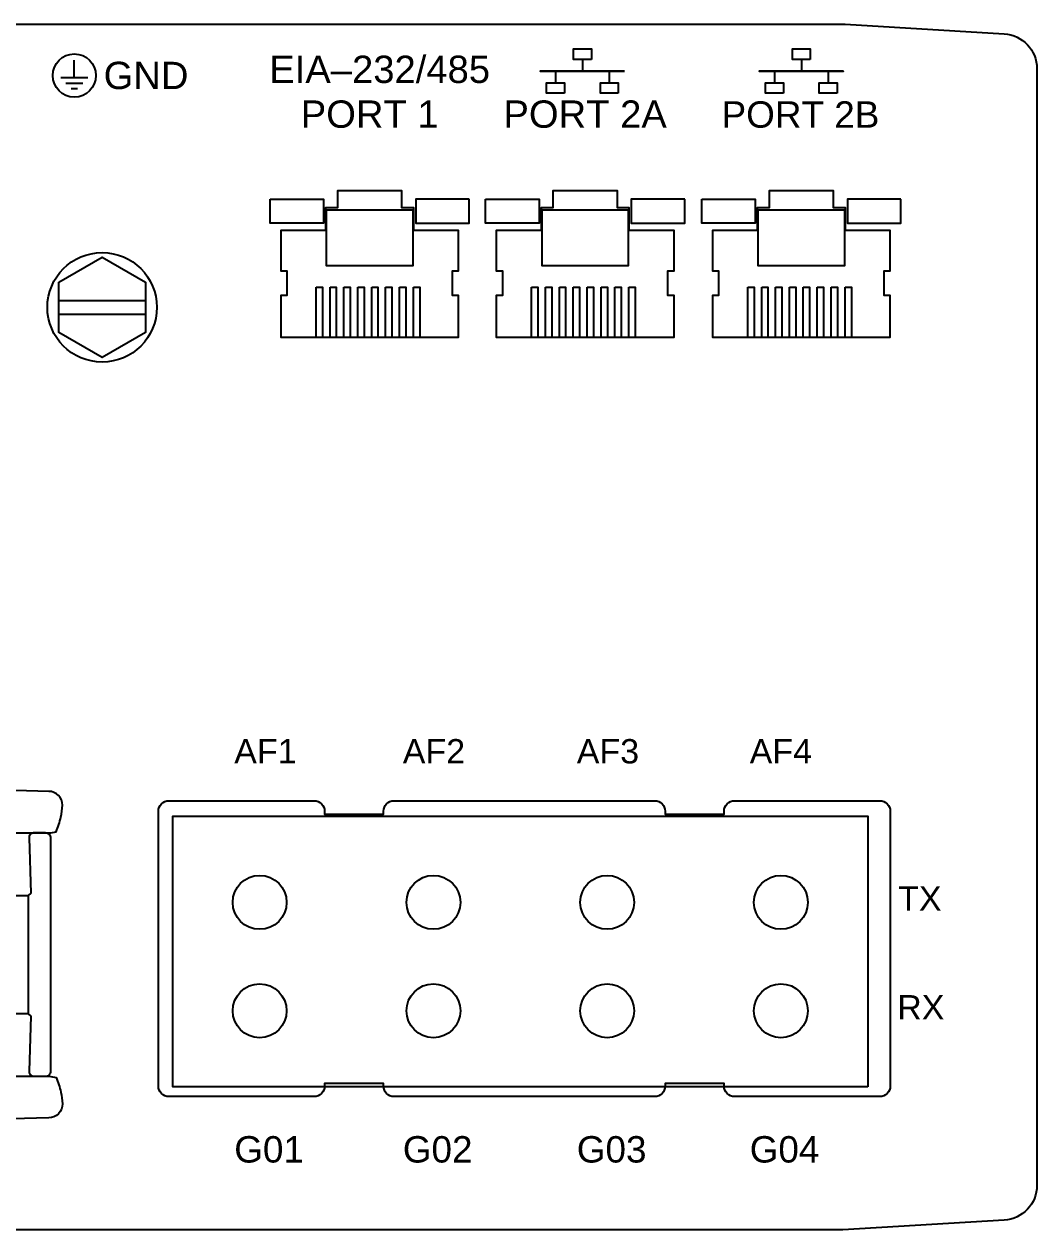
# Model space of a CAD drawing. Extents: x 0.5 to 35.5, y 0.5 to 23.5.
# Drawn here: x 30.427 to 33.342, y 6.378 to 9.848 of the extents above; entities that cross this region are included whole.
import ezdxf
from ezdxf.enums import TextEntityAlignment as Align

# ---------------------------------------------------------------- set-up
doc = ezdxf.new("R2010")
doc.units = 0
doc.header["$MEASUREMENT"] = 0
for name, color, linetype in [('3_1__0__NONE', 7, 'CONTINUOUS'), ('3_2__1___4__ARC-FLASH_INPU', 7, 'CONTINUOUS'), ('5_2__1___1__10-100_BASET', 7, 'CONTINUOUS'), ('6_0_____DWG_', 7, 'CONTINUOUS')]:
    doc.layers.add(name, color=color, linetype=linetype)
doc.styles.add('ARIAL', font='arial.ttf')

msp = doc.modelspace()

# ---------------------------------------------------------------- linework, layer by layer
at = {"layer": '3_1__0__NONE'}
msp.add_lwpolyline([(32.8901, 6.7619), (32.4718, 6.7619, -0.414214), (32.4418, 6.7918), (32.4418, 6.8), (32.2721, 6.8), (32.2721, 6.7918, -0.414214), (32.2421, 6.7619), (31.4918, 6.7619, -0.414214), (31.4618, 6.7918), (31.4618, 6.8), (31.2921, 6.8), (31.2921, 6.7918, -0.414214), (31.2621, 6.7619), (30.8438, 6.7619, -0.414214), (30.8138, 6.7918), (30.8138, 7.5832, -0.414214), (30.8438, 7.6132), (31.2621, 7.6132, -0.414214), (31.2921, 7.5832), (31.2921, 7.575), (31.4618, 7.575), (31.4618, 7.5832, -0.414214), (31.4918, 7.6132), (32.2421, 7.6132, -0.414214), (32.2721, 7.5832), (32.2721, 7.575), (32.4418, 7.575), (32.4418, 7.5832, -0.414214), (32.4718, 7.6132), (32.8901, 7.6132, -0.414214), (32.9201, 7.5832), (32.9201, 6.7918, -0.414214), (32.8901, 6.7619, 3.415332)], format="xyb", dxfattribs=at)
at = {"layer": '3_2__1___4__ARC-FLASH_INPU'}
msp.add_lwpolyline([(32.8553, 6.7899), (30.8553, 6.7899), (30.8553, 7.5693), (32.8553, 7.5693)], close=True, dxfattribs=at)
for centre in [(31.1053, 7.3209), (31.6053, 7.3209), (32.1053, 7.3209), (32.6053, 7.3209), (31.1053, 7.0089), (31.6053, 7.0089), (32.1053, 7.0089), (32.6053, 7.0089)]:
    msp.add_circle(centre, 0.0775, dxfattribs=at)
at = {"layer": '5_2__1___1__10-100_BASET'}
for points in [[(32.6899, 9.7464), (32.6383, 9.7464), (32.6383, 9.7771), (32.6899, 9.7771), (32.6899, 9.7464)], [(32.6641, 9.7464), (32.6641, 9.7131)], [(32.7856, 9.7131), (32.5426, 9.7131), (32.5426, 9.7131), (32.7856, 9.7131), (32.7856, 9.7131)], [(32.5867, 9.7131), (32.5867, 9.6798)], [(32.7415, 9.7131), (32.7415, 9.6798)], [(32.6125, 9.6492), (32.5609, 9.6492), (32.5609, 9.6798), (32.6125, 9.6798), (32.6125, 9.6492)], [(32.7673, 9.6492), (32.7158, 9.6492), (32.7158, 9.6798), (32.7673, 9.6798), (32.7673, 9.6492)]]:
    msp.add_lwpolyline(points, dxfattribs=at)
at = {"layer": '5_2__1___1__10-100_BASET', "flags": 128}
msp.add_lwpolyline([(32.6641, 8.9468), (32.4091, 8.9468), (32.4091, 9.0678), (32.427, 9.0678), (32.4268, 9.1378), (32.4091, 9.1378), (32.4091, 9.2558), (32.5381, 9.2558), (32.5381, 9.3208), (32.5721, 9.3208), (32.5721, 9.3698), (32.7561, 9.3698), (32.7561, 9.3208), (32.7901, 9.3208), (32.7901, 9.2558), (32.9191, 9.2558), (32.9191, 9.1378), (32.9014, 9.1378), (32.9012, 9.0678), (32.9191, 9.0678), (32.9191, 8.9468)], close=True, dxfattribs=at)
at = {"layer": '5_2__1___1__10-100_BASET'}
for points in [[(32.3776, 9.3443), (32.5316, 9.3443), (32.5316, 9.2753), (32.3776, 9.2753)], [(32.9506, 9.3443), (32.7966, 9.3443), (32.7966, 9.2753), (32.9506, 9.2753)], [(32.5401, 9.3138), (32.7881, 9.3138), (32.7881, 9.1528), (32.5401, 9.1528)], [(32.5098, 9.091), (32.528, 9.091), (32.528, 8.9468), (32.5098, 8.9468)], [(32.55, 9.091), (32.5681, 9.091), (32.5681, 8.9468), (32.55, 8.9468)], [(32.5898, 9.091), (32.608, 9.091), (32.608, 8.9468), (32.5898, 8.9468)], [(32.63, 9.091), (32.6481, 9.091), (32.6481, 8.9468), (32.63, 8.9468)], [(32.6698, 9.091), (32.688, 9.091), (32.688, 8.9468), (32.6698, 8.9468)], [(32.71, 9.091), (32.7281, 9.091), (32.7281, 8.9468), (32.71, 8.9468)], [(32.7498, 9.091), (32.768, 9.091), (32.768, 8.9468), (32.7498, 8.9468)], [(32.79, 9.091), (32.8081, 9.091), (32.8081, 8.9468), (32.79, 8.9468)]]:
    msp.add_lwpolyline(points, close=True, dxfattribs=at)
at = {"layer": '6_0_____DWG_', "flags": 128}
msp.add_lwpolyline([(25.28, 9.8483), (32.7839, 9.8483), (32.79, 9.8481), (33.2481, 9.8201, -0.396433), (33.3419, 9.7204), (33.3419, 6.5063, -0.396433), (33.2481, 6.4065), (32.7839, 6.3783), (25.28, 6.3783), (24.8158, 6.4065, -0.396665), (24.7219, 6.5063), (24.7219, 9.7204, -0.396433), (24.8158, 9.8201)], format="xyb", close=True, dxfattribs=at)
at = {"layer": '6_0_____DWG_'}
for points in [[(32.0598, 9.7464), (32.0082, 9.7464), (32.0082, 9.7771), (32.0598, 9.7771)], [(32.1555, 9.7131), (31.9125, 9.7131), (31.9125, 9.7131), (32.1555, 9.7131)], [(31.9824, 9.6492), (31.9308, 9.6492), (31.9308, 9.6798), (31.9824, 9.6798)], [(32.1372, 9.6492), (32.0857, 9.6492), (32.0857, 9.6798), (32.1372, 9.6798)], [(31.1354, 9.3443), (31.2894, 9.3443), (31.2894, 9.2753), (31.1354, 9.2753)], [(31.7084, 9.3443), (31.5544, 9.3443), (31.5544, 9.2753), (31.7084, 9.2753)], [(31.7554, 9.3443), (31.9094, 9.3443), (31.9094, 9.2753), (31.7554, 9.2753)], [(32.3284, 9.3443), (32.1744, 9.3443), (32.1744, 9.2753), (32.3284, 9.2753)], [(31.2979, 9.3138), (31.5459, 9.3138), (31.5459, 9.1528), (31.2979, 9.1528)], [(31.9179, 9.3138), (32.1659, 9.3138), (32.1659, 9.1528), (31.9179, 9.1528)], [(31.2677, 9.091), (31.2858, 9.091), (31.2858, 8.9468), (31.2677, 8.9468)], [(31.3078, 9.091), (31.3259, 9.091), (31.3259, 8.9468), (31.3078, 8.9468)], [(31.3477, 9.091), (31.3658, 9.091), (31.3658, 8.9468), (31.3477, 8.9468)], [(31.3878, 9.091), (31.4059, 9.091), (31.4059, 8.9468), (31.3878, 8.9468)], [(31.4277, 9.091), (31.4458, 9.091), (31.4458, 8.9468), (31.4277, 8.9468)], [(31.4678, 9.091), (31.4859, 9.091), (31.4859, 8.9468), (31.4678, 8.9468)], [(31.5077, 9.091), (31.5258, 9.091), (31.5258, 8.9468), (31.5077, 8.9468)], [(31.5478, 9.091), (31.5659, 9.091), (31.5659, 8.9468), (31.5478, 8.9468)], [(31.8877, 9.091), (31.9058, 9.091), (31.9058, 8.9468), (31.8877, 8.9468)], [(31.9278, 9.091), (31.9459, 9.091), (31.9459, 8.9468), (31.9278, 8.9468)], [(31.9677, 9.091), (31.9858, 9.091), (31.9858, 8.9468), (31.9677, 8.9468)], [(32.0078, 9.091), (32.0259, 9.091), (32.0259, 8.9468), (32.0078, 8.9468)], [(32.0477, 9.091), (32.0658, 9.091), (32.0658, 8.9468), (32.0477, 8.9468)], [(32.0878, 9.091), (32.1059, 9.091), (32.1059, 8.9468), (32.0878, 8.9468)], [(32.1277, 9.091), (32.1458, 9.091), (32.1458, 8.9468), (32.1277, 8.9468)], [(32.1678, 9.091), (32.1859, 9.091), (32.1859, 8.9468), (32.1678, 8.9468)], [(30.1244, 7.3405), (30.4394, 7.3405), (30.4394, 7.0005), (30.1244, 7.0005)]]:
    msp.add_lwpolyline(points, close=True, dxfattribs=at)
for points in [[(30.5719, 9.6944), (30.5719, 9.7444)], [(32.034, 9.7464), (32.034, 9.7131)], [(30.533, 9.6944), (30.6109, 9.6944)], [(31.9566, 9.7131), (31.9566, 9.6798)], [(32.1114, 9.7131), (32.1114, 9.6798)], [(30.5473, 9.6787), (30.5966, 9.6787)], [(30.5629, 9.6631), (30.581, 9.6631)]]:
    msp.add_lwpolyline(points, dxfattribs=at)
at = {"layer": '6_0_____DWG_', "flags": 128}
for points in [[(31.4219, 8.9468), (31.1669, 8.9468), (31.1669, 9.0678), (31.1848, 9.0678), (31.1847, 9.1378), (31.1669, 9.1378), (31.1669, 9.2558), (31.2959, 9.2558), (31.2959, 9.3208), (31.3299, 9.3208), (31.3299, 9.3698), (31.5139, 9.3698), (31.5139, 9.3208), (31.5479, 9.3208), (31.5479, 9.2558), (31.6769, 9.2558), (31.6769, 9.1378), (31.6592, 9.1378), (31.6591, 9.0678), (31.6769, 9.0678), (31.6769, 8.9468)], [(32.0419, 8.9468), (31.7869, 8.9468), (31.7869, 9.0678), (31.8048, 9.0678), (31.8047, 9.1378), (31.7869, 9.1378), (31.7869, 9.2558), (31.9159, 9.2558), (31.9159, 9.3208), (31.9499, 9.3208), (31.9499, 9.3698), (32.1339, 9.3698), (32.1339, 9.3208), (32.1679, 9.3208), (32.1679, 9.2558), (32.2969, 9.2558), (32.2969, 9.1378), (32.2792, 9.1378), (32.2791, 9.0678), (32.2969, 9.0678), (32.2969, 8.9468)], [(30.5269, 9.1055), (30.6519, 9.1777), (30.7769, 9.1055), (30.7769, 8.9611), (30.6519, 8.889), (30.5269, 8.9611)]]:
    msp.add_lwpolyline(points, close=True, dxfattribs=at)
for points in [[(30.5269, 9.0533), (30.7769, 9.0533)], [(30.5269, 9.0133), (30.7769, 9.0133)]]:
    msp.add_lwpolyline(points, dxfattribs=at)
at = {"layer": '6_0_____DWG_'}
for points in [[(30.4894, 7.5205), (30.504, 7.5208), (30.5199, 7.524, 0.041617), (30.5331, 7.5662, 0.021499), (30.5382, 7.6002, 0.414395), (30.4981, 7.6402), (30.1456, 7.65), (30.1456, 7.65), (25.3141, 7.65), (24.9616, 7.6402, 0.414395), (24.9215, 7.6002, 0.021499), (24.9266, 7.5662, 0.041617), (24.9398, 7.524), (24.9557, 7.5208), (24.9744, 7.5205)], [(30.5044, 7.5055), (30.5044, 7.5055, 0.417493), (30.4894, 7.5205), (30.4894, 7.5205), (30.4545, 7.5205, 0.422946), (30.4416, 7.5064), (30.4468, 7.3478), (30.4394, 7.3405), (30.4394, 7.1705), (30.4394, 7.0005), (30.4468, 6.9932), (30.4416, 6.8346, 0.422946), (30.4545, 6.8206), (30.4545, 6.8206), (30.4894, 6.8206, 0.417492), (30.5044, 6.8355), (30.5044, 6.8355), (30.5044, 7.5055), (30.5044, 7.5055)], [(30.4894, 6.8205), (30.504, 6.8202), (30.5199, 6.817, -0.041617), (30.5331, 6.7749, -0.021499), (30.5382, 6.7408, -0.414395), (30.4981, 6.7009), (30.1456, 6.691), (30.1456, 6.691), (25.3141, 6.691), (24.9616, 6.7009, -0.414395), (24.9215, 6.7408, -0.021499), (24.9266, 6.7749, -0.041617), (24.9398, 6.817), (24.9557, 6.8202), (24.9744, 6.8205)]]:
    msp.add_lwpolyline(points, format="xyb", close=True, dxfattribs=at)
for centre, radius in [((30.5719, 9.7004), 0.0622), ((30.6519, 9.0333), 0.1575)]:
    msp.add_circle(centre, radius, dxfattribs=at)

# ---------------------------------------------------------------- texts
at = {"layer": '3_2__1___4__ARC-FLASH_INPU', "style": 'ARIAL'}
for s, height, p in [('AF1', 0.07, (31.0321, 7.7207)), ('AF2', 0.07, (31.5172, 7.7207)), ('AF3', 0.07, (32.0179, 7.7207)), ('AF4', 0.07, (32.5155, 7.7207)), ('TX', 0.07, (32.9427, 7.297)), ('RX', 0.07, (32.94, 6.9839)), ('G01', 0.076, (31.0321, 6.5721)), ('G02', 0.076, (31.5172, 6.5721)), ('G03', 0.076, (32.0179, 6.5721)), ('G04', 0.076, (32.5155, 6.5721))]:
    msp.add_text(s, height=height, dxfattribs=at).set_placement(p)
at = {"layer": '5_2__1___1__10-100_BASET', "style": 'ARIAL'}
msp.add_text('PORT 2B', height=0.076, dxfattribs=at).set_placement((32.4345, 9.5502))
at = {"layer": '6_0_____DWG_', "style": 'ARIAL'}
for s, height, p in [('EIA–232/485', 0.078667, (31.1329, 9.6789)), ('GND', 0.07867, (30.6563, 9.6613))]:
    msp.add_text(s, height=height, dxfattribs=at).set_placement(p)
for s, p in [('PORT 1', (31.4219, 9.55)), ('PORT 2A', (32.0419, 9.55))]:
    msp.add_text(s, height=0.07867, dxfattribs=at).set_placement(p, align=Align.CENTER)

doc.saveas('drawing.dxf')
